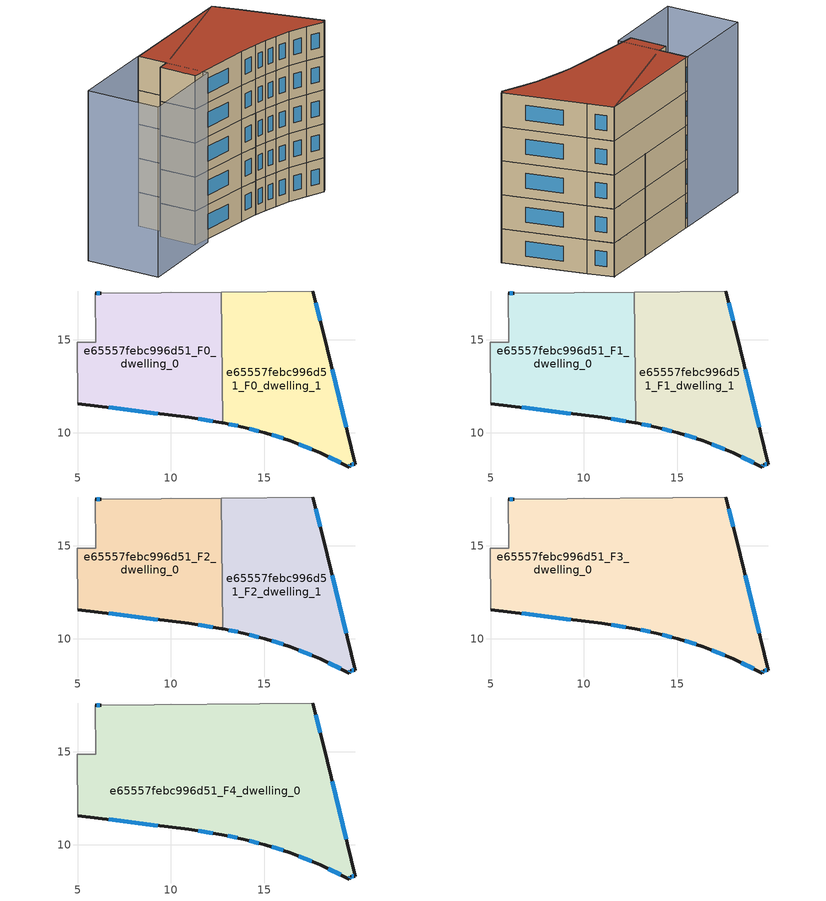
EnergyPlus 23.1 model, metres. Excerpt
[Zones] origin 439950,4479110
e65557febc996d51_F0_dwelling_0
 floor ground (EU_floor_Construction): 12.78,10.54 12.71,17.55 6.27,17.48 5.94,17.5 5.96,14.88 4.99,14.86 5,11.58 10.97,10.83 12.74,10.55 z0
 wall outside (EU_wall_Construction): 12.78,10.54 12.74,10.55 10.97,10.83 5,11.58 / 5.94,17.5 6.27,17.48 z0:3
 wall adiabatic (EU_wall_Construction): 6.27,17.48 12.71,17.55 / 5,11.58 4.99,14.86 5.96,14.88 5.94,17.5 z0:3
 wall to e65557febc996d51_F0_dwelling_1 (EU_wall_Construction): 12.71,17.55 12.78,10.54 z0:3
 window (EU_Window_Construction): 12.24,10.63 11.46,10.75 / 9.29,11.04 6.68,11.37 / 6.03,17.49 6.18,17.48 z0.84:2.16
e65557febc996d51_F0_dwelling_1
 floor ground (EU_floor_Construction): 19.88,8.33 18.17,15.41 17.61,17.61 12.71,17.55 12.78,10.54 13.88,10.32 15.04,10.01 16.39,9.58 18,8.94 19.56,8.17 19.63,8.3 z0
 wall outside (EU_wall_Construction): 17.61,17.61 18.17,15.41 19.88,8.33 19.63,8.3 19.56,8.17 18,8.94 16.39,9.58 15.04,10.01 13.88,10.32 12.78,10.54 z0:3
 wall adiabatic (EU_wall_Construction): 12.71,17.55 17.61,17.61 z0:3
 window (EU_Window_Construction): 19.81,8.32 19.7,8.31 / 19.61,8.27 19.58,8.21 / 19.12,8.39 18.44,8.72 / 17.55,9.12 16.84,9.4 / 16.01,9.7 15.42,9.89 / 14.71,10.09 14.21,10.23 / 13.57,10.38 13.09,10.48 / 17.77,16.99 18.01,16.03 / 18.65,13.42 19.4,10.31 z0.84:2.16
e65557febc996d51_F1_dwelling_0
 floor to e65557febc996d51_F0_dwelling_0 (EU_floor_Construction): 12.78,10.54 12.7,17.55 6.27,17.48 5.94,17.5 5.96,14.88 4.99,14.86 5,11.58 10.97,10.83 12.74,10.55 z3
 wall outside (EU_wall_Construction): 12.78,10.54 12.74,10.55 10.97,10.83 5,11.58 / 5.94,17.5 6.27,17.48 z3:6
 wall adiabatic (EU_wall_Construction): 6.27,17.48 12.71,17.55 / 5,11.58 4.99,14.86 5.96,14.88 5.94,17.5 z3:6
 wall to e65557febc996d51_F1_dwelling_1 (EU_wall_Construction): 12.71,17.55 12.78,10.54 z3:6
 window (EU_Window_Construction): 12.24,10.63 11.46,10.75 / 9.29,11.04 6.68,11.37 / 6.03,17.49 6.18,17.48 z3.84:5.16
e65557febc996d51_F1_dwelling_1
 floor to e65557febc996d51_F0_dwelling_1 (EU_floor_Construction): 19.88,8.33 18.17,15.41 17.61,17.61 12.7,17.55 12.78,10.54 13.88,10.32 15.04,10.01 16.39,9.58 18,8.94 19.56,8.17 19.63,8.3 z3
 wall outside (EU_wall_Construction): 17.61,17.61 18.17,15.41 19.88,8.33 19.63,8.3 19.56,8.17 18,8.94 16.39,9.58 15.04,10.01 13.88,10.32 12.78,10.54 z3:6
 wall adiabatic (EU_wall_Construction): 12.71,17.55 17.61,17.61 z3:6
 window (EU_Window_Construction): 19.81,8.32 19.7,8.31 / 19.61,8.27 19.58,8.21 / 19.12,8.39 18.44,8.72 / 17.55,9.12 16.84,9.4 / 16.01,9.7 15.42,9.89 / 14.71,10.09 14.21,10.23 / 13.57,10.38 13.09,10.48 / 17.77,16.99 18.01,16.03 / 18.65,13.42 19.4,10.31 z3.84:5.16
e65557febc996d51_F2_dwelling_0
 floor to e65557febc996d51_F1_dwelling_0 (EU_floor_Construction): 12.78,10.54 12.7,17.55 6.27,17.48 5.94,17.5 5.96,14.88 4.99,14.86 5,11.58 10.97,10.83 12.74,10.55 z6
 wall outside (EU_wall_Construction): 12.78,10.54 12.74,10.55 10.97,10.83 5,11.58 / 5.94,17.5 6.27,17.48 z6:9
 wall adiabatic (EU_wall_Construction): 6.27,17.48 12.71,17.55 / 5,11.58 4.99,14.86 5.96,14.88 5.94,17.5 z6:9
 wall to e65557febc996d51_F2_dwelling_1 (EU_wall_Construction): 12.71,17.55 12.78,10.54 z6:9
 window (EU_Window_Construction): 12.24,10.63 11.46,10.75 / 9.29,11.04 6.68,11.37 / 6.03,17.49 6.18,17.48 z6.84:8.16
e65557febc996d51_F2_dwelling_1
 floor to e65557febc996d51_F1_dwelling_1 (EU_floor_Construction): 19.88,8.33 18.17,15.41 17.61,17.61 12.7,17.55 12.78,10.54 13.88,10.32 15.04,10.01 16.39,9.58 18,8.94 19.56,8.17 19.63,8.3 z6
 wall outside (EU_wall_Construction): 17.61,17.61 18.17,15.41 19.88,8.33 19.63,8.3 19.56,8.17 18,8.94 16.39,9.58 15.04,10.01 13.88,10.32 12.78,10.54 z6:9
 wall adiabatic (EU_wall_Construction): 12.71,17.55 17.61,17.61 z6:9
 window (EU_Window_Construction): 19.81,8.32 19.7,8.31 / 19.61,8.27 19.58,8.21 / 19.12,8.39 18.44,8.72 / 17.55,9.12 16.84,9.4 / 16.01,9.7 15.42,9.89 / 14.71,10.09 14.21,10.23 / 13.57,10.38 13.09,10.48 / 17.77,16.99 18.01,16.03 / 18.65,13.42 19.4,10.31 z6.84:8.16
e65557febc996d51_F3_dwelling_0
 floor to e65557febc996d51_F2_dwelling_0 (EU_floor_Construction): 12.78,10.54 12.7,17.55 6.27,17.48 5.94,17.5 5.96,14.88 4.99,14.86 5,11.58 10.97,10.83 12.74,10.55 z9
 floor to e65557febc996d51_F2_dwelling_1 (EU_floor_Construction): 19.88,8.33 18.17,15.41 17.61,17.61 12.7,17.55 12.78,10.54 13.88,10.32 15.04,10.01 16.39,9.58 18,8.94 19.56,8.17 19.63,8.3 z9
 wall outside (EU_wall_Construction): 17.61,17.61 18.17,15.41 19.88,8.33 19.63,8.3 19.56,8.17 18,8.94 16.39,9.58 15.04,10.01 13.88,10.32 12.74,10.55 10.97,10.83 5,11.58 / 5.94,17.5 6.27,17.48 z9:12
 wall adiabatic (EU_wall_Construction): 6.27,17.48 17.61,17.61 / 5,11.58 4.99,14.86 5.96,14.88 5.94,17.5 z9:12
 window (EU_Window_Construction): 17.77,16.99 18.01,16.03 / 18.65,13.42 19.4,10.31 / 19.81,8.32 19.7,8.31 / 19.61,8.27 19.58,8.21 / 19.12,8.39 18.44,8.72 / 17.55,9.12 16.84,9.4 / 16.01,9.7 15.42,9.89 / 14.71,10.09 14.21,10.23 / 13.56,10.38 13.06,10.48 / 12.24,10.63 11.46,10.75 / 9.29,11.04 6.68,11.37 / 6.03,17.49 6.18,17.48 z9.84:11.16
e65557febc996d51_F4_dwelling_0
 floor to e65557febc996d51_F3_dwelling_0 (EU_floor_Construction): 19.88,8.33 18.17,15.41 17.61,17.61 6.27,17.48 5.94,17.5 5.96,14.88 4.99,14.86 5,11.58 10.97,10.83 12.74,10.55 13.88,10.32 15.04,10.01 16.39,9.58 18,8.94 19.56,8.17 19.63,8.3 z12
 wall outside (EU_wall_Construction): 17.61,17.61 18.17,15.41 19.88,8.33 19.63,8.3 19.56,8.17 18,8.94 16.39,9.58 15.04,10.01 13.88,10.32 12.74,10.55 10.97,10.83 5,11.58 / 5.94,17.5 6.27,17.48 z12:15
 wall adiabatic (EU_wall_Construction): 6.27,17.48 17.61,17.61 / 5,11.58 4.99,14.86 5.96,14.88 5.94,17.5 z12:15
 window (EU_Window_Construction): 17.77,16.99 18.01,16.03 / 18.65,13.42 19.4,10.31 / 19.81,8.32 19.7,8.31 / 19.61,8.27 19.58,8.21 / 19.12,8.39 18.44,8.72 / 17.55,9.12 16.84,9.4 / 16.01,9.7 15.42,9.89 / 14.71,10.09 14.21,10.23 / 13.56,10.38 13.06,10.48 / 12.24,10.63 11.46,10.75 / 9.29,11.04 6.68,11.37 / 6.03,17.49 6.18,17.48 z12.84:14.16
 roof outside (EU_roof_Construction): 17.61,17.61 18.17,15.41 19.88,8.33 19.63,8.3 19.56,8.17 18,8.94 16.39,9.58 15.04,10.01 13.88,10.32 12.74,10.55 10.97,10.83 5,11.58 4.99,14.86 5.96,14.88 5.94,17.5 6.27,17.48 z15
shading: 17.61,17.61 6.86,15.03 / -2.06,17.37 5.94,17.5 / 5.94,17.5 6.05,10.99 / 6.05,10.99 -1.95,10.86 / -1.95,10.86 -2.06,17.37 z0:15
[Building]
EU S2 Campaign: North Axis=0; Terrain=City; Solar Distribution=FullExterior
[Site:Location]
Madrid: Latitude=40.5; Longitude=-3.5; Time Zone=1; Elevation=609
[SizingPeriod:WeatherFileDays]
AnnualSizingPeriod: Begin Month=1; Begin Day of Month=1; End Month=12; End Day of Month=31; Day of Week for Start Day=Monday; Use Weather File Daylight Saving Period=No; Use Weather File Rain and Snow Indicators=No
[MATERIAL]
EU_InternalMass_Material: Roughness=MediumRough; Thickness=0.1; Conductivity=1; Density=1800; Specific Heat=900; Thermal Absorptance=0.9; Solar Absorptance=0.7; Visible Absorptance=0.7
[MATERIAL:NOMASS] Roughness=MediumRough; Thermal Absorptance=0.9; Solar Absorptance=0.7; Visible Absorptance=0.7
Name | Thermal Resistance
EU_wall_NoMass; EU_roof_NoMass | 2.16768
EU_floor_NoMass | 1.14339
[WINDOWMATERIAL:SIMPLEGLAZINGSYSTEM]
EU_Window_SimpleGlazing: UFactor=3.23888; Solar Heat Gain Coefficient=0.85; Visible Transmittance=0.85
[CONSTRUCTION]
EU_wall_Construction: EU_wall_NoMass
EU_roof_Construction: EU_roof_NoMass
EU_floor_Construction: EU_floor_NoMass
EU_InternalMass_Construction: EU_InternalMass_Material
EU_Window_Construction: EU_Window_SimpleGlazing
[ZONE] Type=1; Multiplier=1; Ceiling Height=autocalculate; Floor Area=autocalculate; Part of Total Floor Area=Yes
Name | Volume
e65557febc996d51_F0_dwelling_0; e65557febc996d51_F1_dwelling_0; e65557febc996d51_F2_dwelling_0 | 141.92
e65557febc996d51_F3_dwelling_0 | 283.837
e65557febc996d51_F4_dwelling_0 | 283.843
e65557febc996d51_F0_dwelling_1 | 141.916
e65557febc996d51_F1_dwelling_1; e65557febc996d51_F2_dwelling_1 | 141.917
[INTERNALMASS] Construction=EU_InternalMass_Construction
Name | Zone or ZoneList | Surface Area
e65557febc996d51_F0_dwelling_0_EU_InternalMass | e65557febc996d51_F0_dwelling_0 | 47.3067
e65557febc996d51_F0_dwelling_1_EU_InternalMass | e65557febc996d51_F0_dwelling_1 | 47.3055
e65557febc996d51_F1_dwelling_0_EU_InternalMass | e65557febc996d51_F1_dwelling_0 | 47.3067
e65557febc996d51_F1_dwelling_1_EU_InternalMass | e65557febc996d51_F1_dwelling_1 | 47.3055
e65557febc996d51_F2_dwelling_0_EU_InternalMass | e65557febc996d51_F2_dwelling_0 | 47.3067
e65557febc996d51_F2_dwelling_1_EU_InternalMass | e65557febc996d51_F2_dwelling_1 | 47.3055
e65557febc996d51_F3_dwelling_0_EU_InternalMass | e65557febc996d51_F3_dwelling_0 | 94.6142
e65557febc996d51_F4_dwelling_0_EU_InternalMass | e65557febc996d51_F4_dwelling_0 | 94.6142
[OTHEREQUIPMENT] Fuel Type=Electricity; Design Level Calculation Method=Watts/Area; Power per Zone Floor Area=1; Fraction Latent=0; Fraction Radiant=0; Fraction Lost=0; Carbon Dioxide Generation Rate=0; EndUse Subcategory=EU_Step8_InternalGains
Name | Zone or ZoneList or Space or SpaceList | Schedule
EU_Step8_InternalGain_e65557febc996d51_F0_dwelling_0_f000 | e65557febc996d51_F0_dwelling_0 | EU_Step8_GainSchedule_e65557febc996d51_F0_dwelling_0_f000
EU_Step8_InternalGain_e65557febc996d51_F0_dwelling_1_f000 | e65557febc996d51_F0_dwelling_1 | EU_Step8_GainSchedule_e65557febc996d51_F0_dwelling_1_f000
EU_Step8_InternalGain_e65557febc996d51_F1_dwelling_0_f000 | e65557febc996d51_F1_dwelling_0 | EU_Step8_GainSchedule_e65557febc996d51_F1_dwelling_0_f000
EU_Step8_InternalGain_e65557febc996d51_F1_dwelling_1_f000 | e65557febc996d51_F1_dwelling_1 | EU_Step8_GainSchedule_e65557febc996d51_F1_dwelling_1_f000
EU_Step8_InternalGain_e65557febc996d51_F2_dwelling_0_f000 | e65557febc996d51_F2_dwelling_0 | EU_Step8_GainSchedule_e65557febc996d51_F2_dwelling_0_f000
EU_Step8_InternalGain_e65557febc996d51_F2_dwelling_1_f000 | e65557febc996d51_F2_dwelling_1 | EU_Step8_GainSchedule_e65557febc996d51_F2_dwelling_1_f000
EU_Step8_InternalGain_e65557febc996d51_F3_dwelling_0_f000 | e65557febc996d51_F3_dwelling_0 | EU_Step8_GainSchedule_e65557febc996d51_F3_dwelling_0_f000
EU_Step8_InternalGain_e65557febc996d51_F4_dwelling_0_f000 | e65557febc996d51_F4_dwelling_0 | EU_Step8_GainSchedule_e65557febc996d51_F4_dwelling_0_f000
[ZONEVENTILATION:DESIGNFLOWRATE] Schedule=EU_AlwaysOn; Design Flow Rate Calculation Method=AirChanges/Hour; Air Changes per Hour=0.480546; Ventilation Type=Natural; Fan Pressure Rise=0; Fan Total Efficiency=1; Constant Term Coefficient=1; Temperature Term Coefficient=0; Velocity Term Coefficient=0; Velocity Squared Term Coefficient=0; Minimum Indoor Temperature=-100; Maximum Indoor Temperature=100; Delta Temperature=-100; Minimum Outdoor Temperature=-100; Maximum Outdoor Temperature=100; Maximum Wind Speed=40
Name | Zone or ZoneList or Space or SpaceList
EU_ConstantAir_e65557febc996d51_F0_dwelling_0 | e65557febc996d51_F0_dwelling_0
EU_ConstantAir_e65557febc996d51_F0_dwelling_1 | e65557febc996d51_F0_dwelling_1
EU_ConstantAir_e65557febc996d51_F1_dwelling_0 | e65557febc996d51_F1_dwelling_0
EU_ConstantAir_e65557febc996d51_F1_dwelling_1 | e65557febc996d51_F1_dwelling_1
EU_ConstantAir_e65557febc996d51_F2_dwelling_0 | e65557febc996d51_F2_dwelling_0
EU_ConstantAir_e65557febc996d51_F2_dwelling_1 | e65557febc996d51_F2_dwelling_1
EU_ConstantAir_e65557febc996d51_F3_dwelling_0 | e65557febc996d51_F3_dwelling_0
EU_ConstantAir_e65557febc996d51_F4_dwelling_0 | e65557febc996d51_F4_dwelling_0
[HVACTEMPLATE:THERMOSTAT] Constant Heating Setpoint=20; Constant Cooling Setpoint=50
EU_HeatOnly_e65557febc996d51_F0_dwelling_0; EU_HeatOnly_e65557febc996d51_F0_dwelling_1; EU_HeatOnly_e65557febc996d51_F1_dwelling_0; EU_HeatOnly_e65557febc996d51_F1_dwelling_1; EU_HeatOnly_e65557febc996d51_F2_dwelling_0; EU_HeatOnly_e65557febc996d51_F2_dwelling_1; EU_HeatOnly_e65557febc996d51_F3_dwelling_0; EU_HeatOnly_e65557febc996d51_F4_dwelling_0
[HVACTEMPLATE:ZONE:IDEALLOADSAIRSYSTEM] System Availability Schedule=EU_AlwaysOn; Maximum Heating Supply Air Temperature=50; Minimum Cooling Supply Air Temperature=13; Maximum Heating Supply Air Humidity Ratio=0.0156; Minimum Cooling Supply Air Humidity Ratio=0.0077; Heating Limit=NoLimit; Cooling Limit=NoLimit; Heating Availability Schedule=EU_AlwaysOn; Cooling Availability Schedule=EU_CoolingOff; Dehumidification Control Type=ConstantSensibleHeatRatio; Cooling Sensible Heat Ratio=0.7; Dehumidification Setpoint=60; Humidification Control Type=None; Humidification Setpoint=30; Outdoor Air Method=None; Outdoor Air Flow Rate per Person=0.00944; Outdoor Air Flow Rate per Zone Floor Area=0; Outdoor Air Flow Rate per Zone=0; Demand Controlled Ventilation Type=None; Outdoor Air Economizer Type=NoEconomizer; Heat Recovery Type=None; Sensible Heat Recovery Effectiveness=0.7; Latent Heat Recovery Effectiveness=0.65
Name | Template Thermostat
e65557febc996d51_F0_dwelling_0 | EU_HeatOnly_e65557febc996d51_F0_dwelling_0
e65557febc996d51_F0_dwelling_1 | EU_HeatOnly_e65557febc996d51_F0_dwelling_1
e65557febc996d51_F1_dwelling_0 | EU_HeatOnly_e65557febc996d51_F1_dwelling_0
e65557febc996d51_F1_dwelling_1 | EU_HeatOnly_e65557febc996d51_F1_dwelling_1
e65557febc996d51_F2_dwelling_0 | EU_HeatOnly_e65557febc996d51_F2_dwelling_0
e65557febc996d51_F2_dwelling_1 | EU_HeatOnly_e65557febc996d51_F2_dwelling_1
e65557febc996d51_F3_dwelling_0 | EU_HeatOnly_e65557febc996d51_F3_dwelling_0
e65557febc996d51_F4_dwelling_0 | EU_HeatOnly_e65557febc996d51_F4_dwelling_0
[SIZING:ZONE] Zone Cooling Design Supply Air Temperature Input Method=SupplyAirTemperature; Zone Cooling Design Supply Air Temperature=13; Zone Heating Design Supply Air Temperature Input Method=SupplyAirTemperature; Zone Heating Design Supply Air Temperature=50; Zone Cooling Design Supply Air Humidity Ratio=0.008; Zone Heating Design Supply Air Humidity Ratio=0.008; Cooling Design Air Flow Method=DesignDay; Cooling Design Air Flow Rate=0; Cooling Minimum Air Flow per Zone Floor Area=0.000762; Cooling Minimum Air Flow=0; Cooling Minimum Air Flow Fraction=0.2; Heating Design Air Flow Method=DesignDay; Heating Design Air Flow Rate=0; Heating Maximum Air Flow per Zone Floor Area=0.002032; Heating Maximum Air Flow=0.141576; Heating Maximum Air Flow Fraction=0.3; Account for Dedicated Outdoor Air System=No; Dedicated Outdoor Air System Control Strategy=NeutralSupplyAir; Dedicated Outdoor Air Low Setpoint Temperature for Design=autosize; Dedicated Outdoor Air High Setpoint Temperature for Design=autosize; Zone Load Sizing Method=Sensible Load Only No Latent Load; Zone Latent Cooling Design Supply Air Humidity Ratio Input Method=HumidityRatioDifference; Zone Cooling Design Supply Air Humidity Ratio Difference=0.005; Zone Latent Heating Design Supply Air Humidity Ratio Input Method=HumidityRatioDifference; Zone Humidification Design Supply Air Humidity Ratio Difference=0.005
e65557febc996d51_F0_dwelling_0; e65557febc996d51_F0_dwelling_1; e65557febc996d51_F1_dwelling_0; e65557febc996d51_F1_dwelling_1; e65557febc996d51_F2_dwelling_0; e65557febc996d51_F2_dwelling_1; e65557febc996d51_F3_dwelling_0; e65557febc996d51_F4_dwelling_0
[SCHEDULE:CONSTANT]
Name | Hourly Value
EU_AlwaysOn | 1
EU_CoolingOff | 0
[SCHEDULE:FILE] Column Number=1; Rows to Skip at Top=0; Number of Hours of Data=8760; Column Separator=Comma; Interpolate to Timestep=No; Minutes per Item=60; Adjust Schedule for Daylight Savings=Yes
Name | File
EU_Step8_GainSchedule_e65557febc996d51_F0_dwelling_0_f000 | ../../schedules/e65557febc996d51/e65557febc996d51_F0_dwelling_0_f000_gain.csv
EU_Step8_GainSchedule_e65557febc996d51_F0_dwelling_1_f000 | ../../schedules/e65557febc996d51/e65557febc996d51_F0_dwelling_1_f000_gain.csv
EU_Step8_GainSchedule_e65557febc996d51_F1_dwelling_0_f000 | ../../schedules/e65557febc996d51/e65557febc996d51_F1_dwelling_0_f000_gain.csv
EU_Step8_GainSchedule_e65557febc996d51_F1_dwelling_1_f000 | ../../schedules/e65557febc996d51/e65557febc996d51_F1_dwelling_1_f000_gain.csv
EU_Step8_GainSchedule_e65557febc996d51_F2_dwelling_0_f000 | ../../schedules/e65557febc996d51/e65557febc996d51_F2_dwelling_0_f000_gain.csv
EU_Step8_GainSchedule_e65557febc996d51_F2_dwelling_1_f000 | ../../schedules/e65557febc996d51/e65557febc996d51_F2_dwelling_1_f000_gain.csv
EU_Step8_GainSchedule_e65557febc996d51_F3_dwelling_0_f000 | ../../schedules/e65557febc996d51/e65557febc996d51_F3_dwelling_0_f000_gain.csv
EU_Step8_GainSchedule_e65557febc996d51_F4_dwelling_0_f000 | ../../schedules/e65557febc996d51/e65557febc996d51_F4_dwelling_0_f000_gain.csv
